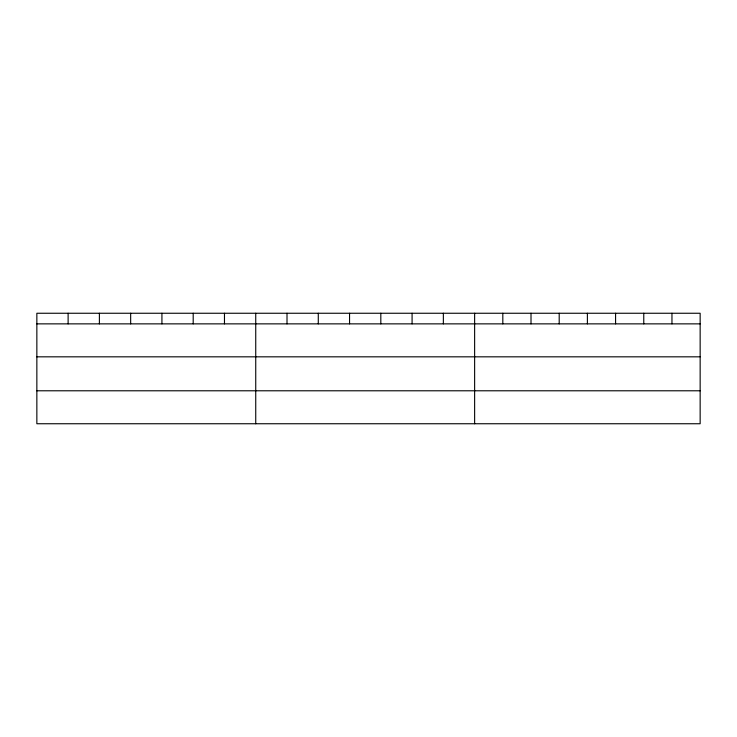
<?xml version="1.0" encoding="UTF-8"?>
<svg xmlns="http://www.w3.org/2000/svg" width="737" height="737" viewBox="0 0 737 737"><rect width="100%" height="100%" fill="white"/><g stroke="black" fill="none" stroke-linecap="round" stroke-linejoin="round"><path stroke-width="1.11" d="M700.15 356.828L700.15 313.253L36.85 313.253L36.85 423.747L700.15 423.747L700.15 356.828L36.85 356.828M36.85 323.865L700.15 323.865M36.85 390.785L700.15 390.785M671.96 313.253L671.96 323.865M643.769 313.253L643.769 323.865M615.579 313.253L615.579 323.865M587.389 313.253L587.389 323.865M559.199 313.253L559.199 323.865M531.009 313.253L531.009 323.865M502.818 313.253L502.818 323.865M474.628 313.253L474.628 423.747M443.361 313.253L443.361 323.865M412.084 313.253L412.084 323.865M380.817 313.253L380.817 323.865M349.55 313.253L349.55 323.865M318.283 313.253L318.283 323.865M287.006 313.253L287.006 323.865M255.739 313.253L255.739 423.747M224.472 313.253L224.472 323.865M193.195 313.253L193.195 323.865M161.928 313.253L161.928 323.865M130.661 313.253L130.661 323.865M99.394 313.253L99.394 323.865M68.117 313.253L68.117 323.865"/></g></svg>
